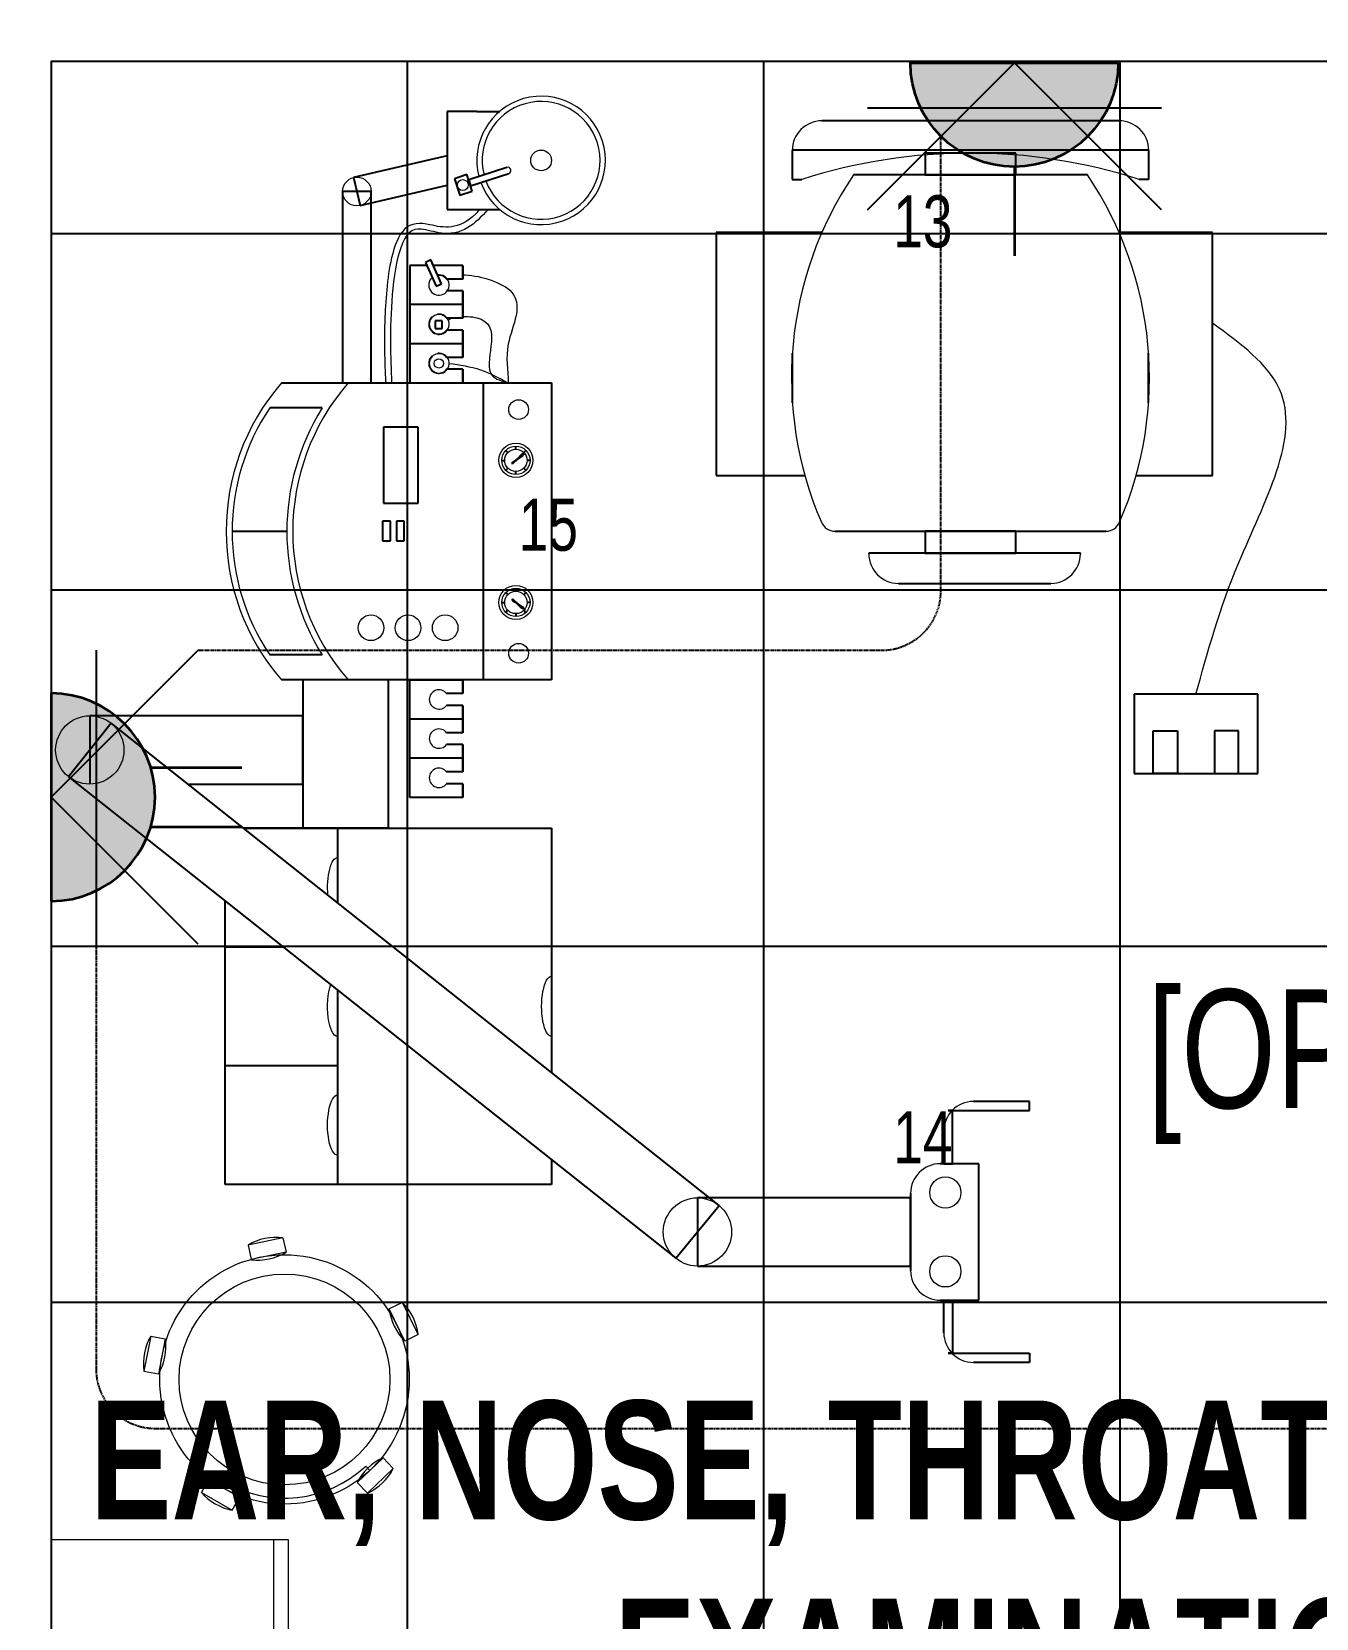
# Model space of a CAD drawing. Extents: x -178977 to 231842, y -29287 to 19916.
# Drawn here: x 38543 to 40706, y -12162 to -9490 of the extents above; entities that cross this region are included whole.
import ezdxf
from ezdxf import colors
from ezdxf.entities.mleader import LeaderData, LeaderLine
from ezdxf.enums import TextEntityAlignment as Align
from ezdxf.math import Vec2, Vec3

# ---------------------------------------------------------------- set-up
doc = ezdxf.new("R2010")
doc.units = 0
doc.header["$LTSCALE"] = 0.25
doc.linetypes.add('DASHDOT', pattern=[25.4, 12.7, -6.35, 0, -6.35])
doc.linetypes.add('HIDDEN', pattern=[9.525, 6.35, -3.175])
for name, color, linetype, lineweight in [('01-First Floor-FUR$0$72_EGR_BASE_TEXT', 252, 'Continuous', 5), ('01-First Floor-FUR$0$72_EGR_EQP_TAG', 142, 'Continuous', 5), ('01-First Floor-FUR$0$LOADING', 253, 'Continuous', 5), ('01-First Floor-FUR$0$Walls', 251, 'Continuous', 5), ('E-LITE-CIRC', 6, 'Continuous', 25), ('E-LITE-CLNG-CNDT', 6, 'DASHDOT', 35), ('E-LITE-EXIT-NUMB', 6, 'Continuous', 25), ('E-POWR-FLOR-CNDT', 6, 'HIDDEN', 25), ('E-POWR-WALL @ 100', 4, 'Continuous', 35)]:
    doc.layers.add(name, color=color, linetype=linetype, lineweight=lineweight)
doc.layers.add('01-First Floor-FUR$0$FALSE CEILING', color=251, linetype='Continuous')
doc.styles.add('01-First Floor-FUR$0$X3G_ENTITY_257CFD', font='swisscl.ttf', dxfattribs={"height": 200})
doc.styles.add('01-First Floor-FUR$0$X3G_ENTITY_9EC9', font='swisscl.ttf', dxfattribs={"height": 0.2})
doc.styles.add('01-First Floor-FUR$0$X3G_ENTITY_9F38', font='swisscl.ttf', dxfattribs={"height": 0.2})
doc.styles.add('DC_SIMPLEX', font='SIMPLEX.shx', dxfattribs={"width": 0.7})

# ---------------------------------------------------------------- blocks, each defined once
blk = doc.blocks.new('01-First Floor-FUR$0$GF21027-P')
at = {"layer": '01-First Floor-FUR$0$LOADING'}
for p, q in [((0.4, 0.4), (-0.4, 0.4)), ((-0.4, 0.4), (-0.4, 0)), ((0.4, 0), (0.4, 0.4)), ((-0.4, 0.025), (0.4, 0.025)), ((-0.4, 0), (0.4, 0))]:
    blk.add_line(p, q, dxfattribs=at)
blk = doc.blocks.new('01-First Floor-FUR$0$HF10037B-P')
at = {"layer": '01-First Floor-FUR$0$LOADING'}
for p, q in [((0.2459, 0.134), (0.1859, 0.134)), ((0.1859, 0.134), (0.1859, 0.109)), ((0.2459, 0.134), (0.2459, 0.109)), ((0.2459, 0.109), (0.1859, 0.109)), ((0, 0), (-0.0142, -0.0583)), ((0, 0), (0.0243, -0.0059)), ((0.0243, -0.0059), (0.01, -0.0642)), ((0.4071, -0.0094), (0.431, -0.0018)), ((0.4071, -0.0094), (0.4255, -0.0665)), ((0.431, -0.0018), (0.4493, -0.0589)), ((0.4069, -0.0417), (0.4165, -0.0387)), ((-0.0142, -0.0583), (0.01, -0.0642)), ((0.4255, -0.0665), (0.4493, -0.0589)), ((0.0524, -0.2725), (0.0674, -0.2525)), ((0.0674, -0.2525), (0.1154, -0.2885)), ((0.3125, -0.2897), (0.362, -0.2558)), ((0.3761, -0.2764), (0.362, -0.2558)), ((0.0524, -0.2725), (0.1004, -0.3085)), ((0.1004, -0.3085), (0.1154, -0.2885)), ((0.3266, -0.3103), (0.3125, -0.2897)), ((0.3266, -0.3103), (0.3761, -0.2764)), ((0.3267, -0.268), (0.3323, -0.2763))]:
    blk.add_line(p, q, dxfattribs=at)
for radius in [0.21, 0.1775]:
    blk.add_circle((0.2161, -0.1014), radius, dxfattribs=at)
for centre, radius, start, end in [((0.2159, 0.0465), 0.0925, 71.0754, 108.9246), ((0.2159, 0.1965), 0.0925, 251.0754, 288.9246), ((0.0779, -0.0499), 0.0925, 147.3419, 185.1912), ((-0.0678, -0.0143), 0.0925, 327.3419, 5.1912), ((0.4996, -0.0113), 0.0925, 178.8412, 216.6904), ((0.3568, -0.057), 0.0925, 358.8412, 36.6904), ((0.2161, -0.1014), 0.2, 303.6037, 17.3657), ((0.0389, -0.3404), 0.0925, 34.1875, 72.0368), ((0.3867, -0.3449), 0.0925, 105.5121, 143.3614), ((0.1289, -0.2205), 0.0925, 214.1875, 252.0368), ((0.3019, -0.2212), 0.0925, 285.5121, 323.3614)]:
    blk.add_arc(centre, radius, start, end, dxfattribs=at)
blk = doc.blocks.new('01-First Floor-FUR')
at = {"layer": '01-First Floor-FUR$0$FALSE CEILING', "linetype": 'Continuous'}
for p, q in [((39176, -12830), (39176, -9540)), ((39776, -12830), (39776, -9540)), ((40376, -12830), (40376, -9540)), ((38576, -9830), (42776, -9830)), ((38576, -10430), (42776, -10430)), ((38576, -11030), (42776, -11030)), ((38576, -11630), (42776, -11630))]:
    blk.add_line(p, q, dxfattribs=at)
at = {"layer": '01-First Floor-FUR$0$FALSE CEILING'}
for p, q in [((39293, -9624.1, -0.1), (39243.2, -9624.1, -0.1)), ((39243.2, -9624.1, -0.1), (39243.2, -9789.3, -0.1)), ((39293, -9624.1, -0.1), (39331.4, -9624.1, -0.1)), ((40374.4, -9640, -0.1), (39874.1, -9640, -0.1)), ((39243.2, -9699.2, -0.1), (39085.5, -9735.7, -0.1)), ((40424.4, -9689.4, -0.1), (39824.1, -9689.4, -0.1)), ((39824.1, -9690, -0.1), (39824.1, -9738.7, -0.1)), ((40047.7, -9694.4, -0.1), (40047.7, -9731.3, -0.1)), ((40200.7, -9694.4, -0.1), (40047.7, -9694.4, -0.1)), ((40200.7, -9731.3, -0.1), (40200.7, -9694.4, -0.1)), ((40424.4, -9738.7, -0.1), (40424.4, -9690, -0.1)), ((39343.5, -9718.6, -0.1), (39279.2, -9739.5, -0.1)), ((39085.5, -9735.7, -0.1), (39096.3, -9782.5, -0.1)), ((39096.3, -9782.5, -0.1), (39243.2, -9748.6, -0.1)), ((39276.3, -9730.7, -0.1), (39255.3, -9737.5, -0.1)), ((39255.3, -9737.5, -0.1), (39264.3, -9765.3, -0.1)), ((39285.3, -9758.4, -0.1), (39276.3, -9730.7, -0.1)), ((39279.2, -9739.5, -0.1), (39282.5, -9749.6, -0.1)), ((39282.5, -9749.6, -0.1), (39346.8, -9728.7, -0.1)), ((39824.1, -9738.7, -0.1), (39840.1, -9738.7, -0.1)), ((40321.3, -9731.3, -0.1), (39927.2, -9731.3, -0.1)), ((40047.7, -9731.3, -0.1), (40200.7, -9731.3, -0.1)), ((40424.4, -9738.7, -0.1), (40408.4, -9738.7, -0.1)), ((39114.9, -9759.1, -0.1), (39066.8, -9759.1, -0.1)), ((39066.8, -9759.1, -0.1), (39066.8, -10081.6, -0.1)), ((39114.9, -10081.6, -0.1), (39114.9, -9759.1, -0.1)), ((39264.3, -9765.3, -0.1), (39285.3, -9758.4, -0.1)), ((39243.2, -9789.3, -0.1), (39293, -9789.3, -0.1)), ((39293, -9789.3, -0.1), (39331.4, -9789.3, -0.1)), ((39874.1, -9827.9, -0.1), (39695.7, -9827.9, -0.1)), ((39695.7, -9827.9, -0.1), (39695.7, -10237.7, -0.1)), ((40532, -9827.9, -0.1), (40374.4, -9827.9, -0.1)), ((40532, -10237.7, -0.1), (40532, -9827.9, -0.1)), ((39208.7, -9883.6, -0.1), (39180.1, -9883.6, -0.1)), ((39180.1, -9883.6, -0.1), (39180.1, -10081.6, -0.1)), ((39215.7, -9874.4, -0.1), (39206.4, -9878.6, -0.1)), ((39206.4, -9878.6, -0.1), (39224.4, -9918.6, -0.1)), ((39233.7, -9914.5, -0.1), (39215.7, -9874.4, -0.1)), ((39269.1, -9883.6, -0.1), (39219.8, -9883.6, -0.1)), ((39269.1, -9906.6, -0.1), (39269.1, -9883.6, -0.1)), ((39269.1, -9883.6, -0.1), (39269.1, -9906.6, -0.1)), ((39269.1, -9906.6, -0.1), (39242, -9906.6, -0.1)), ((39224.4, -9918.6, -0.1), (39233.7, -9914.5, -0.1)), ((39269.1, -9926.6, -0.1), (39242, -9926.6, -0.1)), ((39269.1, -9972.6, -0.1), (39269.1, -9926.6, -0.1)), ((39269.1, -9926.6, -0.1), (39269.1, -9949.6, -0.1)), ((39269.1, -9949.6, -0.1), (39180.1, -9949.6, -0.1)), ((39269.1, -9949.6, -0.1), (39269.1, -9972.6, -0.1)), ((39222.5, -9976.7, -0.1), (39222.5, -9989.9, -0.1)), ((39234.5, -9976.7, -0.1), (39222.5, -9976.7, -0.1)), ((39222.5, -9989.9, -0.1), (39234.5, -9989.9, -0.1)), ((39234.5, -9989.9, -0.1), (39234.5, -9976.7, -0.1)), ((39269.1, -9972.6, -0.1), (39242, -9972.6, -0.1)), ((39269.1, -9992.6, -0.1), (39242, -9992.6, -0.1)), ((39269.1, -10038.6, -0.1), (39269.1, -9992.6, -0.1)), ((39269.1, -9992.6, -0.1), (39269.1, -10015.6, -0.1)), ((39269.1, -10015.6, -0.1), (39180.1, -10015.6, -0.1)), ((39269.1, -10015.6, -0.1), (39269.1, -10038.6, -0.1)), ((39269.1, -10038.6, -0.1), (39242, -10038.6, -0.1)), ((39824.2, -10031.3, -0.1), (39824.2, -10114.8, -0.1)), ((40424.2, -10114.8, -0.1), (40424.2, -10031.3, -0.1)), ((39269.1, -10058.6, -0.1), (39242, -10058.6, -0.1)), ((39269.1, -10081.6, -0.1), (39269.1, -10058.6, -0.1)), ((39269.1, -10058.6, -0.1), (39269.1, -10081.6, -0.1)), ((38963.8, -10081.6, -0.1), (39418.9, -10081.6, -0.1)), ((39180.1, -10081.6, -0.1), (39269.1, -10081.6, -0.1)), ((39303.8, -10081.6, -0.1), (39303.8, -10581.6, -0.1)), ((39418.9, -10081.6, -0.1), (39418.9, -10581.6, -0.1)), ((39032.6, -10123.6, -0.1), (38944.2, -10123.6, -0.1)), ((39135.8, -10156.3, -0.1), (39135.8, -10284.3, -0.1)), ((39193.9, -10156.3, -0.1), (39135.8, -10156.3, -0.1)), ((39193.9, -10284.3, -0.1), (39193.9, -10156.3, -0.1)), ((39345.3, -10198.7, -0.1), (39341.8, -10195.2, -0.1)), ((39358.7, -10193.1, -0.1), (39358.7, -10188.1, -0.1)), ((39358.7, -10193.1, -0.1), (39358.7, -10188.1, -0.1)), ((39368.1, -10202.2, -0.1), (39359.6, -10211, -0.1)), ((39359.7, -10211.1, -0.1), (39372.6, -10200.4, -0.1)), ((39370, -10204.5, -0.1), (39359.8, -10211.2, -0.1)), ((39372.6, -10200.4, -0.1), (39368.1, -10202.2, -0.1)), ((39372.6, -10200.4, -0.1), (39370, -10204.5, -0.1)), ((39372.2, -10198.7, -0.1), (39375.7, -10195.2, -0.1)), ((39334.9, -10211.9, -0.1), (39339.9, -10211.9, -0.1)), ((39345.3, -10225.1, -0.1), (39341.8, -10228.6, -0.1)), ((39352, -10217.4, -0.1), (39357.8, -10212.7, -0.1)), ((39352, -10217.4, -0.1), (39353.2, -10215.4, -0.1)), ((39352, -10217.4, -0.1), (39354.3, -10216.7, -0.1)), ((39353.2, -10215.4, -0.1), (39357.7, -10212.6, -0.1)), ((39354.3, -10216.7, -0.1), (39357.9, -10212.8, -0.1)), ((39358.7, -10235.7, -0.1), (39358.7, -10230.7, -0.1)), ((39358.7, -10235.7, -0.1), (39358.7, -10230.7, -0.1)), ((39372.2, -10225.1, -0.1), (39375.7, -10228.6, -0.1)), ((39382.6, -10211.9, -0.1), (39377.6, -10211.9, -0.1)), ((39695.7, -10237.7, -0.1), (39845.4, -10237.7, -0.1)), ((40403.1, -10237.7, -0.1), (40532, -10237.7, -0.1)), ((39135.8, -10284.3, -0.1), (39193.9, -10284.3, -0.1)), ((39134.1, -10314.2, -0.1), (39134.1, -10347.4, -0.1)), ((39147.4, -10314.2, -0.1), (39134.1, -10314.2, -0.1)), ((39147.4, -10347.4, -0.1), (39147.4, -10314.2, -0.1)), ((39157.4, -10314.2, -0.1), (39157.4, -10347.4, -0.1)), ((39170.7, -10314.2, -0.1), (39157.4, -10314.2, -0.1)), ((39170.7, -10347.4, -0.1), (39170.7, -10314.2, -0.1)), ((38973, -10331.6, -0.1), (38880.7, -10331.6, -0.1)), ((39896.2, -10331.3, -0.1), (40352.3, -10331.3, -0.1)), ((40047.7, -10331.3, -0.1), (40047.7, -10368.2, -0.1)), ((40200.7, -10331.3, -0.1), (40047.7, -10331.3, -0.1)), ((40200.7, -10368.2, -0.1), (40200.7, -10331.3, -0.1)), ((39134.1, -10347.4, -0.1), (39147.4, -10347.4, -0.1)), ((39157.4, -10347.4, -0.1), (39170.7, -10347.4, -0.1)), ((39953, -10368.2, -0.1), (39953, -10369.1, -0.1)), ((40309.3, -10368.2, -0.1), (39953, -10368.2, -0.1)), ((40047.7, -10368.2, -0.1), (40200.7, -10368.2, -0.1)), ((40309.3, -10369.1, -0.1), (40309.3, -10368.2, -0.1)), ((40003, -10419.1, -0.1), (40259.3, -10419.1, -0.1)), ((39345.3, -10438.1, -0.1), (39341.8, -10434.6, -0.1)), ((39352, -10445.7, -0.1), (39357.8, -10450.5, -0.1)), ((39352, -10445.7, -0.1), (39353.2, -10447.7, -0.1)), ((39352, -10445.7, -0.1), (39354.3, -10446.5, -0.1)), ((39353.2, -10447.7, -0.1), (39357.7, -10450.6, -0.1)), ((39354.3, -10446.5, -0.1), (39357.9, -10450.4, -0.1)), ((39358.7, -10427.4, -0.1), (39358.7, -10432.4, -0.1)), ((39358.7, -10427.4, -0.1), (39358.7, -10432.4, -0.1)), ((39372.2, -10438.1, -0.1), (39375.7, -10434.6, -0.1)), ((39334.9, -10451.3, -0.1), (39339.9, -10451.3, -0.1)), ((39345.3, -10464.5, -0.1), (39341.8, -10468, -0.1)), ((39358.7, -10470.1, -0.1), (39358.7, -10475.1, -0.1)), ((39358.7, -10470.1, -0.1), (39358.7, -10475.1, -0.1)), ((39368.1, -10461, -0.1), (39359.6, -10452.2, -0.1)), ((39359.7, -10452.1, -0.1), (39372.6, -10462.8, -0.1)), ((39370, -10458.6, -0.1), (39359.8, -10451.9, -0.1)), ((39372.6, -10462.8, -0.1), (39368.1, -10461, -0.1)), ((39372.6, -10462.8, -0.1), (39370, -10458.6, -0.1)), ((39372.2, -10464.5, -0.1), (39375.7, -10468, -0.1)), ((39382.6, -10451.3, -0.1), (39377.6, -10451.3, -0.1)), ((39032.6, -10539.5, -0.1), (38944.2, -10539.5, -0.1)), ((39418.9, -10581.6, -0.1), (38963.8, -10581.6, -0.1)), ((39000.2, -10581.6, -0.1), (39000.2, -10831.6, -0.1)), ((39143.9, -10581.6, -0.1), (39143.9, -10831.6, -0.1)), ((39180.1, -10779.6, -0.1), (39180.1, -10581.6, -0.1)), ((39180.1, -10581.6, -0.1), (39269.1, -10581.6, -0.1)), ((39269.1, -10581.6, -0.1), (39269.1, -10604.6, -0.1)), ((39269.1, -10604.6, -0.1), (39269.1, -10581.6, -0.1)), ((39269.1, -10604.6, -0.1), (39242, -10604.6, -0.1)), ((40607.9, -10605.6, -0.1), (40399.9, -10605.6, -0.1)), ((40399.9, -10605.6, -0.1), (40399.9, -10739.2, -0.1)), ((40607.9, -10739.2, -0.1), (40607.9, -10605.6, -0.1)), ((39269.1, -10624.6, -0.1), (39242, -10624.6, -0.1)), ((39269.1, -10624.6, -0.1), (39269.1, -10670.6, -0.1)), ((39269.1, -10647.6, -0.1), (39269.1, -10624.6, -0.1)), ((38676.9, -10654.7, -0.1), (38605.5, -10744.7, -0.1)), ((39000.2, -10642.2, -0.1), (38641.2, -10642.2, -0.1)), ((38641.2, -10642.2, -0.1), (38641.2, -10757.1, -0.1)), ((39700.8, -11467.1, -0.1), (38676.9, -10654.7, -0.1)), ((39000.2, -10757.1, -0.1), (39000.2, -10642.2, -0.1)), ((39269.1, -10647.6, -0.1), (39180.1, -10647.6, -0.1)), ((39269.1, -10670.6, -0.1), (39269.1, -10647.6, -0.1)), ((39269.1, -10670.6, -0.1), (39242, -10670.6, -0.1)), ((40432.1, -10667.5, -0.1), (40473, -10667.5, -0.1)), ((40432.1, -10739.2, -0.1), (40432.1, -10667.5, -0.1)), ((40473, -10667.5, -0.1), (40473, -10739.2, -0.1)), ((40575.8, -10667.5, -0.1), (40534.9, -10667.5, -0.1)), ((40534.9, -10667.5, -0.1), (40534.9, -10739.2, -0.1)), ((40575.8, -10739.2, -0.1), (40575.8, -10667.5, -0.1)), ((39269.1, -10713.6, -0.1), (39180.1, -10713.6, -0.1)), ((39269.1, -10690.6, -0.1), (39242, -10690.6, -0.1)), ((39269.1, -10690.6, -0.1), (39269.1, -10736.6, -0.1)), ((39269.1, -10713.6, -0.1), (39269.1, -10690.6, -0.1)), ((39269.1, -10736.6, -0.1), (39269.1, -10713.6, -0.1)), ((39269.1, -10736.6, -0.1), (39242, -10736.6, -0.1)), ((40399.9, -10739.2, -0.1), (40607.9, -10739.2, -0.1)), ((40473, -10739.2, -0.1), (40432.1, -10739.2, -0.1)), ((40534.9, -10739.2, -0.1), (40575.8, -10739.2, -0.1)), ((38605.5, -10744.7, -0.1), (39627.9, -11555.9, -0.1)), ((38806.1, -10757.1, -0.1), (39000.2, -10757.1, -0.1)), ((39269.1, -10756.6, -0.1), (39242, -10756.6, -0.1)), ((39269.1, -10756.6, -0.1), (39269.1, -10779.6, -0.1)), ((39269.1, -10779.6, -0.1), (39269.1, -10756.6, -0.1)), ((39269.1, -10779.6, -0.1), (39180.1, -10779.6, -0.1)), ((39143.9, -10831.6, -0.1), (38899.9, -10831.6, -0.1)), ((38899.9, -10831.6, -0.1), (39418.9, -10831.6, -0.1)), ((39058.5, -10831.6, -0.1), (39058.5, -10957.4, -0.1)), ((39058.5, -10831.6, -0.1), (39058.5, -10957.4, -0.1)), ((39418.9, -10831.6, -0.1), (39418.9, -11243.3, -0.1)), ((38868.9, -11431.6, -0.1), (38868.9, -10953.7, -0.1)), ((38967.1, -11031.6, -0.1), (38868.9, -11031.6, -0.1)), ((39058.5, -11104.1, -0.1), (39058.5, -11431.6, -0.1)), ((39058.5, -11104.1, -0.1), (39058.5, -11231.6, -0.1)), ((39058.5, -11231.6, -0.1), (38868.9, -11231.6, -0.1)), ((39058.5, -11231.6, -0.1), (39058.5, -11431.6, -0.1)), ((40223.7, -11291.8, -0.1), (40129.2, -11291.8, -0.1)), ((40223.7, -11307.1, -0.1), (40223.7, -11291.8, -0.1)), ((40086.4, -11307.1, -0.1), (40223.7, -11307.1, -0.1)), ((40093.7, -11307.1, -0.1), (40086.4, -11307.1, -0.1)), ((40093.7, -11396.6, -0.1), (40093.7, -11307.1, -0.1)), ((40079.2, -11341.8, -0.1), (40079.2, -11396.6, -0.1)), ((39418.9, -11390, -0.1), (39418.9, -11431.6, -0.1)), ((40138.2, -11396.6, -0.1), (40073.4, -11396.6, -0.1)), ((40079.2, -11396.6, -0.1), (40093.7, -11396.6, -0.1)), ((40138.2, -11626.4, -0.1), (40138.2, -11396.6, -0.1)), ((39418.9, -11431.6, -0.1), (38868.9, -11431.6, -0.1)), ((39664.4, -11454, -0.1), (39664.4, -11569, -0.1)), ((40023.4, -11454, -0.1), (39664.4, -11454, -0.1)), ((40023.4, -11446.6, -0.1), (40023.4, -11576.4, -0.1)), ((40023.4, -11569, -0.1), (40023.4, -11454, -0.1)), ((39627.9, -11555.9, -0.1), (39700.8, -11467.1, -0.1)), ((39664.4, -11569, -0.1), (40023.4, -11569, -0.1)), ((40073.4, -11626.4, -0.1), (40138.2, -11626.4, -0.1)), ((40079.2, -11681.2, -0.1), (40079.2, -11626.4, -0.1)), ((40079.2, -11626.4, -0.1), (40093.7, -11626.4, -0.1)), ((40093.7, -11626.4, -0.1), (40093.7, -11715.9, -0.1)), ((40086.4, -11715.9, -0.1), (40223.7, -11715.9, -0.1)), ((40093.7, -11715.9, -0.1), (40086.4, -11715.9, -0.1)), ((40223.7, -11715.9, -0.1), (40223.7, -11731.2, -0.1)), ((40223.7, -11731.2, -0.1), (40129.2, -11731.2, -0.1))]:
    blk.add_line(p, q, dxfattribs=at)
blk.add_lwpolyline([(42776, -9540), (38576, -9540), (38576, -12830), (42776, -12830)], close=True, dxfattribs=at)
at = {"layer": '01-First Floor-FUR$0$LOADING'}
for p, q in [((39293, -9624.1, -0.1), (39243.2, -9624.1, -0.1)), ((39243.2, -9624.1, -0.1), (39243.2, -9789.3, -0.1)), ((39293, -9624.1, -0.1), (39331.4, -9624.1, -0.1)), ((40374.4, -9640, -0.1), (39874.1, -9640, -0.1)), ((39243.2, -9699.2, -0.1), (39085.5, -9735.7, -0.1)), ((40424.4, -9689.4, -0.1), (39824.1, -9689.4, -0.1)), ((39824.1, -9690, -0.1), (39824.1, -9738.7, -0.1)), ((40047.7, -9694.4, -0.1), (40047.7, -9731.3, -0.1)), ((40200.7, -9694.4, -0.1), (40047.7, -9694.4, -0.1)), ((40200.7, -9731.3, -0.1), (40200.7, -9694.4, -0.1)), ((40424.4, -9738.7, -0.1), (40424.4, -9690, -0.1)), ((39343.5, -9718.6, -0.1), (39279.2, -9739.5, -0.1)), ((39085.5, -9735.7, -0.1), (39096.3, -9782.5, -0.1)), ((39096.3, -9782.5, -0.1), (39243.2, -9748.6, -0.1)), ((39276.3, -9730.7, -0.1), (39255.3, -9737.5, -0.1)), ((39255.3, -9737.5, -0.1), (39264.3, -9765.3, -0.1)), ((39285.3, -9758.4, -0.1), (39276.3, -9730.7, -0.1)), ((39279.2, -9739.5, -0.1), (39282.5, -9749.6, -0.1)), ((39282.5, -9749.6, -0.1), (39346.8, -9728.7, -0.1)), ((39824.1, -9738.7, -0.1), (39840.1, -9738.7, -0.1)), ((40321.3, -9731.3, -0.1), (39927.2, -9731.3, -0.1)), ((40047.7, -9731.3, -0.1), (40200.7, -9731.3, -0.1)), ((40424.4, -9738.7, -0.1), (40408.4, -9738.7, -0.1)), ((39114.9, -9759.1, -0.1), (39066.8, -9759.1, -0.1)), ((39066.8, -9759.1, -0.1), (39066.8, -10081.6, -0.1)), ((39114.9, -10081.6, -0.1), (39114.9, -9759.1, -0.1)), ((39264.3, -9765.3, -0.1), (39285.3, -9758.4, -0.1)), ((39243.2, -9789.3, -0.1), (39293, -9789.3, -0.1)), ((39293, -9789.3, -0.1), (39331.4, -9789.3, -0.1)), ((39874.1, -9827.9, -0.1), (39695.7, -9827.9, -0.1)), ((39695.7, -9827.9, -0.1), (39695.7, -10237.7, -0.1)), ((40532, -9827.9, -0.1), (40374.4, -9827.9, -0.1)), ((40532, -10237.7, -0.1), (40532, -9827.9, -0.1)), ((39208.7, -9883.6, -0.1), (39180.1, -9883.6, -0.1)), ((39180.1, -9883.6, -0.1), (39180.1, -10081.6, -0.1)), ((39215.7, -9874.4, -0.1), (39206.4, -9878.6, -0.1)), ((39206.4, -9878.6, -0.1), (39224.4, -9918.6, -0.1)), ((39233.7, -9914.5, -0.1), (39215.7, -9874.4, -0.1)), ((39269.1, -9883.6, -0.1), (39219.8, -9883.6, -0.1)), ((39269.1, -9906.6, -0.1), (39269.1, -9883.6, -0.1)), ((39269.1, -9883.6, -0.1), (39269.1, -9906.6, -0.1)), ((39269.1, -9906.6, -0.1), (39242, -9906.6, -0.1)), ((39224.4, -9918.6, -0.1), (39233.7, -9914.5, -0.1)), ((39269.1, -9926.6, -0.1), (39242, -9926.6, -0.1)), ((39269.1, -9972.6, -0.1), (39269.1, -9926.6, -0.1)), ((39269.1, -9926.6, -0.1), (39269.1, -9949.6, -0.1)), ((39269.1, -9949.6, -0.1), (39180.1, -9949.6, -0.1)), ((39269.1, -9949.6, -0.1), (39269.1, -9972.6, -0.1)), ((39222.5, -9976.7, -0.1), (39222.5, -9989.9, -0.1)), ((39234.5, -9976.7, -0.1), (39222.5, -9976.7, -0.1)), ((39222.5, -9989.9, -0.1), (39234.5, -9989.9, -0.1)), ((39234.5, -9989.9, -0.1), (39234.5, -9976.7, -0.1)), ((39269.1, -9972.6, -0.1), (39242, -9972.6, -0.1)), ((39269.1, -9992.6, -0.1), (39242, -9992.6, -0.1)), ((39269.1, -10038.6, -0.1), (39269.1, -9992.6, -0.1)), ((39269.1, -9992.6, -0.1), (39269.1, -10015.6, -0.1)), ((39269.1, -10015.6, -0.1), (39180.1, -10015.6, -0.1)), ((39269.1, -10015.6, -0.1), (39269.1, -10038.6, -0.1)), ((39269.1, -10038.6, -0.1), (39242, -10038.6, -0.1)), ((39824.2, -10031.3, -0.1), (39824.2, -10114.8, -0.1)), ((40424.2, -10114.8, -0.1), (40424.2, -10031.3, -0.1)), ((39269.1, -10058.6, -0.1), (39242, -10058.6, -0.1)), ((39269.1, -10081.6, -0.1), (39269.1, -10058.6, -0.1)), ((39269.1, -10058.6, -0.1), (39269.1, -10081.6, -0.1)), ((38963.8, -10081.6, -0.1), (39418.9, -10081.6, -0.1)), ((39180.1, -10081.6, -0.1), (39269.1, -10081.6, -0.1)), ((39303.8, -10081.6, -0.1), (39303.8, -10581.6, -0.1)), ((39418.9, -10081.6, -0.1), (39418.9, -10581.6, -0.1)), ((39032.6, -10123.6, -0.1), (38944.2, -10123.6, -0.1)), ((39135.8, -10156.3, -0.1), (39135.8, -10284.3, -0.1)), ((39193.9, -10156.3, -0.1), (39135.8, -10156.3, -0.1)), ((39193.9, -10284.3, -0.1), (39193.9, -10156.3, -0.1)), ((39345.3, -10198.7, -0.1), (39341.8, -10195.2, -0.1)), ((39358.7, -10193.1, -0.1), (39358.7, -10188.1, -0.1)), ((39358.7, -10193.1, -0.1), (39358.7, -10188.1, -0.1)), ((39368.1, -10202.2, -0.1), (39359.6, -10211, -0.1)), ((39359.7, -10211.1, -0.1), (39372.6, -10200.4, -0.1)), ((39370, -10204.5, -0.1), (39359.8, -10211.2, -0.1)), ((39372.6, -10200.4, -0.1), (39368.1, -10202.2, -0.1)), ((39372.6, -10200.4, -0.1), (39370, -10204.5, -0.1)), ((39372.2, -10198.7, -0.1), (39375.7, -10195.2, -0.1)), ((39334.9, -10211.9, -0.1), (39339.9, -10211.9, -0.1)), ((39345.3, -10225.1, -0.1), (39341.8, -10228.6, -0.1)), ((39352, -10217.4, -0.1), (39357.8, -10212.7, -0.1)), ((39352, -10217.4, -0.1), (39353.2, -10215.4, -0.1)), ((39352, -10217.4, -0.1), (39354.3, -10216.7, -0.1)), ((39353.2, -10215.4, -0.1), (39357.7, -10212.6, -0.1)), ((39354.3, -10216.7, -0.1), (39357.9, -10212.8, -0.1)), ((39358.7, -10235.7, -0.1), (39358.7, -10230.7, -0.1)), ((39358.7, -10235.7, -0.1), (39358.7, -10230.7, -0.1)), ((39372.2, -10225.1, -0.1), (39375.7, -10228.6, -0.1)), ((39382.6, -10211.9, -0.1), (39377.6, -10211.9, -0.1)), ((39695.7, -10237.7, -0.1), (39845.4, -10237.7, -0.1)), ((40403.1, -10237.7, -0.1), (40532, -10237.7, -0.1)), ((39135.8, -10284.3, -0.1), (39193.9, -10284.3, -0.1)), ((39134.1, -10314.2, -0.1), (39134.1, -10347.4, -0.1)), ((39147.4, -10314.2, -0.1), (39134.1, -10314.2, -0.1)), ((39147.4, -10347.4, -0.1), (39147.4, -10314.2, -0.1)), ((39157.4, -10314.2, -0.1), (39157.4, -10347.4, -0.1)), ((39170.7, -10314.2, -0.1), (39157.4, -10314.2, -0.1)), ((39170.7, -10347.4, -0.1), (39170.7, -10314.2, -0.1)), ((38973, -10331.6, -0.1), (38880.7, -10331.6, -0.1)), ((39896.2, -10331.3, -0.1), (40352.3, -10331.3, -0.1)), ((40047.7, -10331.3, -0.1), (40047.7, -10368.2, -0.1)), ((40200.7, -10331.3, -0.1), (40047.7, -10331.3, -0.1)), ((40200.7, -10368.2, -0.1), (40200.7, -10331.3, -0.1)), ((39134.1, -10347.4, -0.1), (39147.4, -10347.4, -0.1)), ((39157.4, -10347.4, -0.1), (39170.7, -10347.4, -0.1)), ((39953, -10368.2, -0.1), (39953, -10369.1, -0.1)), ((40309.3, -10368.2, -0.1), (39953, -10368.2, -0.1)), ((40047.7, -10368.2, -0.1), (40200.7, -10368.2, -0.1)), ((40309.3, -10369.1, -0.1), (40309.3, -10368.2, -0.1)), ((40003, -10419.1, -0.1), (40259.3, -10419.1, -0.1)), ((39345.3, -10438.1, -0.1), (39341.8, -10434.6, -0.1)), ((39352, -10445.7, -0.1), (39357.8, -10450.5, -0.1)), ((39352, -10445.7, -0.1), (39353.2, -10447.7, -0.1)), ((39352, -10445.7, -0.1), (39354.3, -10446.5, -0.1)), ((39353.2, -10447.7, -0.1), (39357.7, -10450.6, -0.1)), ((39354.3, -10446.5, -0.1), (39357.9, -10450.4, -0.1)), ((39358.7, -10427.4, -0.1), (39358.7, -10432.4, -0.1)), ((39358.7, -10427.4, -0.1), (39358.7, -10432.4, -0.1)), ((39372.2, -10438.1, -0.1), (39375.7, -10434.6, -0.1)), ((39334.9, -10451.3, -0.1), (39339.9, -10451.3, -0.1)), ((39345.3, -10464.5, -0.1), (39341.8, -10468, -0.1)), ((39358.7, -10470.1, -0.1), (39358.7, -10475.1, -0.1)), ((39358.7, -10470.1, -0.1), (39358.7, -10475.1, -0.1)), ((39368.1, -10461, -0.1), (39359.6, -10452.2, -0.1)), ((39359.7, -10452.1, -0.1), (39372.6, -10462.8, -0.1)), ((39370, -10458.6, -0.1), (39359.8, -10451.9, -0.1)), ((39372.6, -10462.8, -0.1), (39368.1, -10461, -0.1)), ((39372.6, -10462.8, -0.1), (39370, -10458.6, -0.1)), ((39372.2, -10464.5, -0.1), (39375.7, -10468, -0.1)), ((39382.6, -10451.3, -0.1), (39377.6, -10451.3, -0.1)), ((39032.6, -10539.5, -0.1), (38944.2, -10539.5, -0.1)), ((39418.9, -10581.6, -0.1), (38963.8, -10581.6, -0.1)), ((39000.2, -10581.6, -0.1), (39000.2, -10831.6, -0.1)), ((39143.9, -10581.6, -0.1), (39143.9, -10831.6, -0.1)), ((39180.1, -10779.6, -0.1), (39180.1, -10581.6, -0.1)), ((39180.1, -10581.6, -0.1), (39269.1, -10581.6, -0.1)), ((39269.1, -10581.6, -0.1), (39269.1, -10604.6, -0.1)), ((39269.1, -10604.6, -0.1), (39269.1, -10581.6, -0.1)), ((39269.1, -10604.6, -0.1), (39242, -10604.6, -0.1)), ((40607.9, -10605.6, -0.1), (40399.9, -10605.6, -0.1)), ((40399.9, -10605.6, -0.1), (40399.9, -10739.2, -0.1)), ((40607.9, -10739.2, -0.1), (40607.9, -10605.6, -0.1)), ((39269.1, -10624.6, -0.1), (39242, -10624.6, -0.1)), ((39269.1, -10624.6, -0.1), (39269.1, -10670.6, -0.1)), ((39269.1, -10647.6, -0.1), (39269.1, -10624.6, -0.1)), ((38676.9, -10654.7, -0.1), (38605.5, -10744.7, -0.1)), ((39000.2, -10642.2, -0.1), (38641.2, -10642.2, -0.1)), ((38641.2, -10642.2, -0.1), (38641.2, -10757.1, -0.1)), ((39700.8, -11467.1, -0.1), (38676.9, -10654.7, -0.1)), ((39000.2, -10757.1, -0.1), (39000.2, -10642.2, -0.1)), ((39269.1, -10647.6, -0.1), (39180.1, -10647.6, -0.1)), ((39269.1, -10670.6, -0.1), (39269.1, -10647.6, -0.1)), ((39269.1, -10670.6, -0.1), (39242, -10670.6, -0.1)), ((40432.1, -10667.5, -0.1), (40473, -10667.5, -0.1)), ((40432.1, -10739.2, -0.1), (40432.1, -10667.5, -0.1)), ((40473, -10667.5, -0.1), (40473, -10739.2, -0.1)), ((40575.8, -10667.5, -0.1), (40534.9, -10667.5, -0.1)), ((40534.9, -10667.5, -0.1), (40534.9, -10739.2, -0.1)), ((40575.8, -10739.2, -0.1), (40575.8, -10667.5, -0.1)), ((39269.1, -10713.6, -0.1), (39180.1, -10713.6, -0.1)), ((39269.1, -10690.6, -0.1), (39242, -10690.6, -0.1)), ((39269.1, -10690.6, -0.1), (39269.1, -10736.6, -0.1)), ((39269.1, -10713.6, -0.1), (39269.1, -10690.6, -0.1)), ((39269.1, -10736.6, -0.1), (39269.1, -10713.6, -0.1)), ((39269.1, -10736.6, -0.1), (39242, -10736.6, -0.1)), ((40399.9, -10739.2, -0.1), (40607.9, -10739.2, -0.1)), ((40473, -10739.2, -0.1), (40432.1, -10739.2, -0.1)), ((40534.9, -10739.2, -0.1), (40575.8, -10739.2, -0.1)), ((38605.5, -10744.7, -0.1), (39627.9, -11555.9, -0.1)), ((38806.1, -10757.1, -0.1), (39000.2, -10757.1, -0.1)), ((39269.1, -10756.6, -0.1), (39242, -10756.6, -0.1)), ((39269.1, -10756.6, -0.1), (39269.1, -10779.6, -0.1)), ((39269.1, -10779.6, -0.1), (39269.1, -10756.6, -0.1)), ((39269.1, -10779.6, -0.1), (39180.1, -10779.6, -0.1)), ((39143.9, -10831.6, -0.1), (38899.9, -10831.6, -0.1)), ((38899.9, -10831.6, -0.1), (39418.9, -10831.6, -0.1)), ((39058.5, -10831.6, -0.1), (39058.5, -10957.4, -0.1)), ((39058.5, -10831.6, -0.1), (39058.5, -10957.4, -0.1)), ((39418.9, -10831.6, -0.1), (39418.9, -11243.3, -0.1)), ((38868.9, -11431.6, -0.1), (38868.9, -10953.7, -0.1)), ((38967.1, -11031.6, -0.1), (38868.9, -11031.6, -0.1)), ((39058.5, -11104.1, -0.1), (39058.5, -11431.6, -0.1)), ((39058.5, -11104.1, -0.1), (39058.5, -11231.6, -0.1)), ((39058.5, -11231.6, -0.1), (38868.9, -11231.6, -0.1)), ((39058.5, -11231.6, -0.1), (39058.5, -11431.6, -0.1)), ((40223.7, -11291.8, -0.1), (40129.2, -11291.8, -0.1)), ((40223.7, -11307.1, -0.1), (40223.7, -11291.8, -0.1)), ((40086.4, -11307.1, -0.1), (40223.7, -11307.1, -0.1)), ((40093.7, -11307.1, -0.1), (40086.4, -11307.1, -0.1)), ((40093.7, -11396.6, -0.1), (40093.7, -11307.1, -0.1)), ((40079.2, -11341.8, -0.1), (40079.2, -11396.6, -0.1)), ((39418.9, -11390, -0.1), (39418.9, -11431.6, -0.1)), ((40138.2, -11396.6, -0.1), (40073.4, -11396.6, -0.1)), ((40079.2, -11396.6, -0.1), (40093.7, -11396.6, -0.1)), ((40138.2, -11626.4, -0.1), (40138.2, -11396.6, -0.1)), ((39418.9, -11431.6, -0.1), (38868.9, -11431.6, -0.1)), ((39664.4, -11454, -0.1), (39664.4, -11569, -0.1)), ((40023.4, -11454, -0.1), (39664.4, -11454, -0.1)), ((40023.4, -11446.6, -0.1), (40023.4, -11576.4, -0.1)), ((40023.4, -11569, -0.1), (40023.4, -11454, -0.1)), ((39627.9, -11555.9, -0.1), (39700.8, -11467.1, -0.1)), ((39664.4, -11569, -0.1), (40023.4, -11569, -0.1)), ((40073.4, -11626.4, -0.1), (40138.2, -11626.4, -0.1)), ((40079.2, -11681.2, -0.1), (40079.2, -11626.4, -0.1)), ((40079.2, -11626.4, -0.1), (40093.7, -11626.4, -0.1)), ((40093.7, -11626.4, -0.1), (40093.7, -11715.9, -0.1)), ((40086.4, -11715.9, -0.1), (40223.7, -11715.9, -0.1)), ((40093.7, -11715.9, -0.1), (40086.4, -11715.9, -0.1)), ((40223.7, -11715.9, -0.1), (40223.7, -11731.2, -0.1)), ((40223.7, -11731.2, -0.1), (40129.2, -11731.2, -0.1))]:
    blk.add_line(p, q, dxfattribs=at)
for centre, radius in [((39401.2, -9706.7, -0.1), 17.5), ((39090.9, -9759.1, -0.1), 24.1), ((39090.9, -9759.1, -0.1), 24.1), ((39269.3, -9748.3, -0.1), 9.25), ((39229.1, -10048.6, -0.1), 7.82), ((39363.3, -10126.4, -0.1), 16.6), ((39358.7, -10211.9, -0.1), 28.8), ((39358.7, -10211.9, -0.1), 23.8), ((39358.7, -10211.9, -0.1), 18.8), ((39358.7, -10211.9, -0.1), 1.24), ((39358.7, -10211.9, -0.1), 1.24), ((39358.7, -10451.3, -0.1), 28.8), ((39358.7, -10451.3, -0.1), 23.8), ((39358.7, -10451.3, -0.1), 18.8), ((39114.7, -10493.9, -0.1), 21.6), ((39177.1, -10493.9, -0.1), 21.6), ((39239.6, -10493.9, -0.1), 21.6), ((39358.7, -10451.3, -0.1), 1.24), ((39358.7, -10451.3, -0.1), 1.24), ((39363.3, -10536.8, -0.1), 16.6), ((38641.2, -10699.7, -0.1), 57.5), ((40081.9, -11445.1, -0.1), 26.3), ((39664.4, -11511.5, -0.1), 57.5), ((40081.9, -11577.9, -0.1), 26.3)]:
    blk.add_circle(centre, radius, dxfattribs=at)
for centre, radius, start, end in [((39401.2, -9706.7, -0.1), 108.2, 200.2012, 194.5392), ((39401.2, -9706.7, -0.1), 99.2, 200.402, 194.2256), ((39874.1, -9690, -0.1), 50, 90, 180), ((40374.4, -9690, -0.1), 50, 0, 90), ((40124.2, -10626.9, -0.1), 932.5, 72.2567, 107.7433), ((39345.1, -9723.7, -0.1), 5.34, 287.9897, 107.9897), ((40434.6, -10073, -0.1), 611.8, 146.0421, 203.4207), ((39813.8, -10073, -0.1), 611.8, 336.5793, 33.9579), ((39229.1, -9916.6, -0.1), 17.2, 131.3679, 97.0514), ((39229.1, -9916.6, -0.1), 16.3, 37.727, 96.0827), ((39229.1, -9982.6, -0.1), 17.2, 131.3679, 97.0514), ((39229.1, -9982.6, -0.1), 16.3, 37.727, 322.273), ((39229.1, -10048.6, -0.1), 17.2, 131.3679, 97.0514), ((39229.1, -10048.6, -0.1), 16.3, 37.727, 322.273), ((39253.2, -10331.6, -0.1), 382.4, 139.1751, 220.8249), ((39365.4, -10331.6, -0.1), 382.4, 139.1751, 220.8249), ((39253.2, -10331.6, -0.1), 372.4, 146.0561, 213.9439), ((39365.4, -10331.6, -0.1), 392.4, 147.9999, 212.0001), ((39896.2, -10306.3, -0.1), 25, 203.4207, 270), ((40352.3, -10306.3, -0.1), 25, 270, 336.5793), ((40003, -10369.1, -0.1), 50, 180, 270), ((40259.3, -10369.1, -0.1), 50, 270, 0), ((39229.1, -10614.6, -0.1), 16.3, 37.727, 322.273), ((39229.1, -10680.6, -0.1), 16.3, 37.727, 322.273), ((39229.1, -10746.6, -0.1), 16.3, 37.727, 322.273), ((40129.2, -11341.8, -0.1), 50, 90, 180), ((40073.4, -11446.6, -0.1), 50, 90, 180), ((40073.4, -11576.4, -0.1), 50, 180, 270), ((40129.2, -11681.2, -0.1), 50, 180, 270)]:
    blk.add_arc(centre, radius, start, end, dxfattribs=at)
at = {"layer": '01-First Floor-FUR$0$LOADING', "extrusion": (0, 0, -1)}
for centre, start_param, end_param in [((39058.5, -10931.6, -0.1), 1.314296, 3.141593), ((39418.9, -11131.6, -0.1), 0, 3.141593), ((39058.5, -11131.6, -0.1), 0, 2.380645), ((39058.5, -11331.6, -0.1), 0, 3.141593)]:
    blk.add_ellipse(centre, major_axis=(0, -50.7), ratio=0.333332, start_param=start_param, end_param=end_param, dxfattribs=at)
at = {"layer": '01-First Floor-FUR$0$LOADING'}
for points, knots in [([(39298, -9789.3, -0.1), (39295.7, -9791.8, -0.1), (39293.4, -9794.3, -0.1), (39262.1, -9825.2, -0.1), (39236.6, -9820.3, -0.1), (39198, -9811.5, -0.1), (39182, -9811.6, -0.1), (39160.6, -9833.3, -0.1), (39154.1, -9850.8, -0.1), (39141.5, -9904.7, -0.1), (39139.1, -9944.9, -0.1), (39136.9, -10009.1, -0.1), (39137.6, -10036.5, -0.1), (39138.9, -10069.2, -0.1), (39139.2, -10075.5, -0.1), (39139.5, -10081.8, -0.1)], [0.0525518, 0.0525518, 0.0525518, 0.0525518, 0.0586331, 0.0586331, 0.1331523, 0.1331523, 0.1849884, 0.1849884, 0.2368244, 0.2368244, 0.3240068, 0.3240068, 0.4111891, 0.4111891, 0.4321683, 0.4321683, 0.4321683, 0.4321683]), ([(39311.6, -9789.3, -0.1), (39300.9, -9801.4, -0.1), (39289.3, -9813.1, -0.1), (39246.8, -9838.8, -0.1), (39218, -9824.8, -0.1), (39182.6, -9820.4, -0.1), (39173.3, -9830.8, -0.1), (39157.3, -9873.8, -0.1), (39153, -9904, -0.1), (39145.6, -9993.1, -0.1), (39147.6, -10037.5, -0.1), (39149.5, -10081.4, -0.1)], [0.048018, 0.048018, 0.048018, 0.048018, 0.0744053, 0.0744053, 0.1474121, 0.1474121, 0.2165982, 0.2165982, 0.2857843, 0.2857843, 0.4321683, 0.4321683, 0.4321683, 0.4321683]), ([(39269.1, -9899.4, -0.1), (39294.2, -9899.8, -0.1), (39388.7, -9925.9, -0.1), (39335.9, -10010.1, -0.1), (39345.3, -10059.8, -0.1), (39345.8, -10081.6, -0.1)], [0.0432729, 0.0432729, 0.0432729, 0.0432729, 0.1023316, 0.1931304, 0.2585477, 0.2585477, 0.2585477, 0.2585477]), ([(39269.1, -9969.4, -0.1), (39279.8, -9969.2, -0.1), (39345.6, -9977.9, -0.1), (39289.6, -10065.4, -0.1), (39335, -10078.5, -0.1), (39345.8, -10081.6, -0.1)], [0.0329912, 0.0329912, 0.0329912, 0.0329912, 0.0543483, 0.1505593, 0.180495, 0.180495, 0.180495, 0.180495]), ([(40503.9, -10605.6, -0.1), (40523.7, -10533.9, -0.1), (40568.8, -10369.7, -0.1), (40714.4, -10114.4, -0.1), (40578.8, -10015.2, -0.1), (40532, -9981, -0.1)], [0, 0, 0, 0, 0.2328437, 0.5330093, 0.6912014, 0.6912014, 0.6912014, 0.6912014]), ([(39246.3, -10048.6, -0.1), (39264.3, -10051.1, -0.1), (39299.4, -10056.2, -0.1), (39330.5, -10073.2, -0.1), (39345.8, -10081.6, -0.1)], [0, 0, 0, 0, 0.0539016, 0.1055574, 0.1055574, 0.1055574, 0.1055574])]:
    blk.add_open_spline(points, degree=3, knots=knots, dxfattribs=at)
for points in [[(39244.2, -9908.3, -0.1), (39244.3, -9907.7, -0.1), (39244.5, -9907.1, -0.1), (39244.8, -9906.6, -0.1)], [(39245, -9976, -0.1), (39245.9, -9974.6, -0.1), (39247.6, -9973.5, -0.1), (39249.8, -9972.6, -0.1)]]:
    blk.add_open_spline(points, degree=3, dxfattribs=at)
at = {"layer": '01-First Floor-FUR$0$Walls'}
for p in [(38576, -12830), (42776, -9540)]:
    blk.add_line(p, (38576, -9540), dxfattribs=at)
at = {"layer": '01-First Floor-FUR$0$LOADING', "extrusion": (1.16581e-09, -2.75759e-10, -1), "xscale": -999.9999999999995, "yscale": 999.9999999999995, "zscale": 999.9999999999995, "rotation": 64.21868746407375}
blk.add_blockref('01-First Floor-FUR$0$HF10037B-P', (-38966.4, -11521.2, 0.1), dxfattribs=at)
at = {"layer": '01-First Floor-FUR$0$LOADING', "color": 1, "xscale": 1000, "yscale": 1000, "zscale": 1000, "rotation": 90.00000002095842}
blk.add_blockref('01-First Floor-FUR$0$GF21027-P', (38976, -12430), dxfattribs=at)
at = {"layer": '01-First Floor-FUR$0$72_EGR_BASE_TEXT', "insert": (40877.7, -11103, 0), "char_height": 200, "attachment_point": 2, "style": '01-First Floor-FUR$0$X3G_ENTITY_9F38'}
blk.add_mtext('[OPDF36]', dxfattribs=at)
at = {"layer": '01-First Floor-FUR$0$72_EGR_BASE_TEXT', "insert": (40589.5, -11795.6, 0.1), "char_height": 200, "width": 4223.97, "attachment_point": 2, "style": '01-First Floor-FUR$0$X3G_ENTITY_9EC9'}
blk.add_mtext('{\\fSwis721 LtCn BT|b1|i0|c0|p34;EAR, NOSE, THROAT CONSULTATION / EXAMINATION ROOM}', dxfattribs=at)
at = {"layer": '01-First Floor-FUR$0$72_EGR_EQP_TAG', "char_height": 87.47, "attachment_point": 2, "style": '01-First Floor-FUR$0$X3G_ENTITY_257CFD'}
for s, insert in [('13', (40044, -9765.7, -0.1)), ('15', (39413.4, -10276.7, -0.1)), ('14', (40044, -11308.3, -0.1))]:
    blk.add_mtext(s, dxfattribs=dict(at, insert=insert))
blk = doc.blocks.new('*U157')
h = blk.add_hatch(color=253)
edge = h.paths.add_edge_path()
edge.add_line((-1.75, 0), (1.75, 0))
edge.add_arc((0, 0), 1.75, 180, 360, ccw=False)
for p, q in [((-0.5, -1.677), (-0.5, -3.211)), ((0.5, -1.677), (0.5, -3.211))]:
    blk.add_line(p, q)
blk.add_lwpolyline([(-1.75, 0, 1), (1.75, 0)], format="xyb", close=True)
at = {"layer": 'Defpoints'}
for p, q in [((-2.475, -2.475), (0, 0)), ((2.475, -2.475), (0, 0)), ((2.475, -0.758), (-2.475, -0.758))]:
    blk.add_line(p, q, dxfattribs=at)
at = {"layer": 'E-LITE-EXIT-NUMB', "style": 'DC_SIMPLEX', "width": 0.7, "flags": 8}
blk.add_attdef('TYPE', text='', height=2, rotation=360, dxfattribs=at).set_placement((-2.682, 5.238), align=Align.RIGHT)
blk.add_attdef('CIRCUIT', (2.682, 5.238), '', height=2, rotation=360, dxfattribs=at)
blk = doc.blocks.new('*U155')
h = blk.add_hatch(color=253)
edge = h.paths.add_edge_path()
edge.add_line((-1.75, 0), (1.75, 0))
edge.add_arc((0, 0), 1.75, 180, 360, ccw=False)
blk.add_line((0, -1.75), (0, -3.25))
blk.add_lwpolyline([(-1.75, 0, 1), (1.75, 0)], format="xyb", close=True)
at = {"layer": 'Defpoints'}
for p, q in [((-2.475, -2.475), (0, 0)), ((2.475, -2.475), (0, 0)), ((2.475, -0.758), (-2.475, -0.758))]:
    blk.add_line(p, q, dxfattribs=at)
at = {"layer": 'E-LITE-EXIT-NUMB', "style": 'DC_SIMPLEX', "width": 0.7, "flags": 8}
blk.add_attdef('TYPE', text='', height=2, rotation=360, dxfattribs=at).set_placement((-2.682, 5.238), align=Align.RIGHT)
blk.add_attdef('CIRCUIT', (2.682, 5.238), '', height=2, rotation=360, dxfattribs=at)
blk = doc.blocks.new('ARR0W')
at = {"color": 45}
blk.add_ellipse((0, 0), major_axis=(0.4, 0), ratio=0.4, dxfattribs=at)
at = {"color": 45, "ltscale": 0.5}
blk.add_solid([(-1.4, 0.167), (-0.4, 0), (-1.4, -0.167)], dxfattribs=at)

msp = doc.modelspace()

# ---------------------------------------------------------------- linework, layer by layer
at = {"layer": 'E-POWR-FLOR-CNDT'}
for points in [[(38699.7, -10655.6), (38823.5, -10531.8), (39974.4, -10531.8, 0.414214), (40074.4, -10431.8), (40074.4, -9666.1)], [(38651.8, -10855.2), (38651.8, -11742.5, 0.414214), (38751.8, -11842.5), (42496.5, -11842.5), (42620.2, -11966.2)]]:
    msp.add_lwpolyline(points, format="xyb", dxfattribs=at)

# ---------------------------------------------------------------- block references
at = {"layer": 'E-LITE-CLNG-CNDT'}
msp.add_blockref('01-First Floor-FUR', (0, 0), dxfattribs=at)
at = {"layer": 'E-POWR-WALL @ 100', "xscale": -100, "yscale": 100, "zscale": 100}
msp.add_blockref('*U155', (40198.1, -9542.4), dxfattribs=at)
at = {"layer": 'E-POWR-WALL @ 100', "xscale": 100, "yscale": 100, "zscale": 100, "rotation": 90.00000000000001}
msp.add_blockref('*U157', (38576, -10779.3), dxfattribs=at)

# ---------------------------------------------------------------- leaders
at = {"layer": 'E-LITE-CIRC'}
ml = msp.add_multileader_mtext('Standard', dxfattribs=at)
ml.set_content('{\\Fdc_el_romans|c0;\\W0.8;TO\\Fromans|c0; \\Fsimplex|c0;PP-\\Fdc_el_romans|c0;F1\\Fsimplex|c0;/M24}', color=256, style='DC_SIMPLEX')
ml.set_leader_properties()
ml.set_arrow_properties(name='ARR0W')
ml.build(insert=Vec2(0, 0))
ml.multileader.update_dxf_attribs({"dogleg_length": 200, "arrow_head_size": 140, "scale": 100})
ctx = ml.context
ctx.base_point, ctx.scale, ctx.char_height, ctx.arrow_head_size, ctx.landing_gap_size, ctx.plane_origin, ctx.plane_x_axis, ctx.plane_y_axis = Vec3(23065.5, -9565.8, 0), 100, 200, 140, 140, Vec3(34637.9, -15185.5, 0), Vec3(1, 0.000001, 0), Vec3(-0.000001, 1, 0)
notes = []
notes.append((ctx, [(0, (1, 1, 0), (22956.7, -9565.8, 0), (1, 0.000001, 0), 108.8, [(0, [(22294.3, -8975, 0)], 0, [])])]))
ctx.mtext.insert, ctx.mtext.text_direction, ctx.mtext.rotation, ctx.mtext.width, ctx.mtext.flow_direction = Vec3(23205.5, -9432.5, 0), Vec3(1, 0.000001, 0), 0.000001, 2086.364, 5
for ctx, leaders in notes:
    for number, flags, end, landing, length, lines in leaders:
        leader = LeaderData()
        leader.index, (leader.has_last_leader_line, leader.has_dogleg_vector, leader.attachment_direction) = number, flags
        leader.last_leader_point, leader.dogleg_vector, leader.dogleg_length = Vec3(end), Vec3(landing), length
        for number, points, colour, breaks in lines:
            line = LeaderLine()
            line.index, line.vertices, line.color, line.breaks = number, Vec3.list(points), colors.encode_raw_color(colour), breaks
            leader.lines.append(line)
        ctx.leaders.append(leader)

doc.saveas('drawing.dxf')
